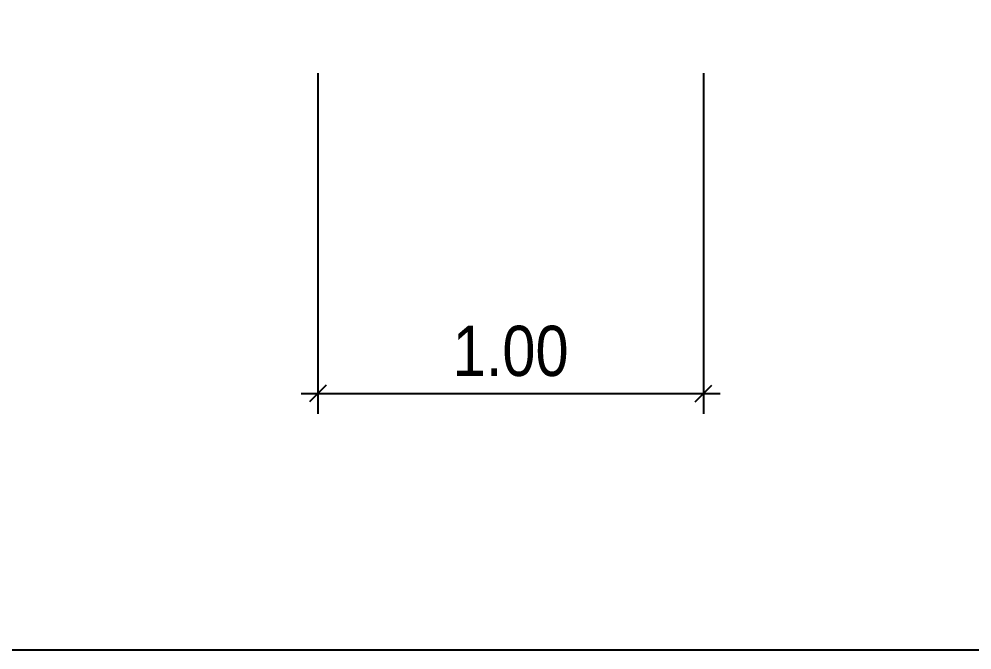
# Model space of a CAD drawing. Header units: metres. Extents: x 0 to 298, y 0 to 242.
# Drawn here: x 29.99 to 35.69, y 6.72 to 10.49 of the extents above; entities that cross this region are included whole.
import ezdxf

# ---------------------------------------------------------------- set-up
doc = ezdxf.new("R2010")
doc.units = ezdxf.units.M
doc.styles.add('rs', font='arial.ttf', dxfattribs={"width": 0.85})
doc.dimstyles.new('my1', dxfattribs={"dimtxt": 0.3, "dimasz": 0.1, "dimexe": 0.12, "dimexo": 0.5, "dimgap": 0.1, "dimtad": 1, "dimtoh": 1, "dimzin": 3, "dimdsep": 46, "dimtxsty": 'rs', "dimblk": 'OBLIQUE', "dimcen": 0.09, "dimdle": 0.1, "dimclrd": 8, "dimclre": 8, "dimclrt": 4, "dimadec": 0, "dimazin": 0, "dimtfac": 1, "dimtofl": 0, "dimtmove": 0, "dimatfit": 3, "dimldrblk": 'OBLIQUE', "dimfxl": 0, "dimtolj": 1, "dimtzin": 0, "dimarcsym": 0})

# ---------------------------------------------------------------- blocks, each defined once
blk = doc.blocks.new('_Oblique')
at = {"color": 0, "linetype": 'ByBlock', "lineweight": -2}
blk.add_line((-0.5, -0.5), (0.5, 0.5), dxfattribs=at)
blk = doc.blocks.new('*D60')
at = {"color": 8, "linetype": 'Continuous', "lineweight": -2}
for p, q in [((31.777, 10.17), (31.777, 8.1359)), ((34.081, 10.17), (34.081, 8.1359)), ((31.677, 8.2559), (34.181, 8.2559))]:
    blk.add_line(p, q, dxfattribs=at)
at = {"layer": 'DEFPOINTS', "color": 0, "linetype": 'Continuous'}
for p in [(31.777, 10.67), (34.081, 10.67), (34.081, 8.2559)]:
    blk.add_point(p, dxfattribs=at)
at = {"color": 8, "linetype": 'Continuous', "lineweight": -2, "xscale": 0.1, "yscale": 0.1, "zscale": 0.1, "rotation": 180}
blk.add_blockref('_Oblique', (31.777, 8.2559), dxfattribs=at)
at = {"color": 8, "linetype": 'Continuous', "lineweight": -2, "xscale": 0.1, "yscale": 0.1, "zscale": 0.1}
blk.add_blockref('_Oblique', (34.081, 8.2559), dxfattribs=at)
at = {"color": 4, "linetype": 'Continuous', "insert": (32.929, 8.509), "char_height": 0.3, "attachment_point": 5, "style": 'rs'}
blk.add_mtext('\\A1;1.00', dxfattribs=at)

msp = doc.modelspace()

# ---------------------------------------------------------------- linework, layer by layer
at = {"color": 1, "ltscale": 25}
msp.add_lwpolyline([(10.27602, 6.72489), (247.924, 6.72489), (247.924, 166.06417), (10.27602, 166.06417)], close=True, dxfattribs=at)

# ---------------------------------------------------------------- dimensions: what is measured, and where the dimension line sits
at = {"linetype": 'Continuous'}
dim = msp.add_linear_dim(base=(34.08103, 8.25585), p1=(31.77703, 10.66998), p2=(34.08103, 10.66998), text='1.00', dimstyle='my1', override={"dimpost": '\\X'}, dxfattribs=at)
dim.commit()
dim.dimension.update_dxf_attribs({"geometry": '*D60', "text_midpoint": (32.92903, 8.50903)})

doc.saveas('drawing.dxf')
